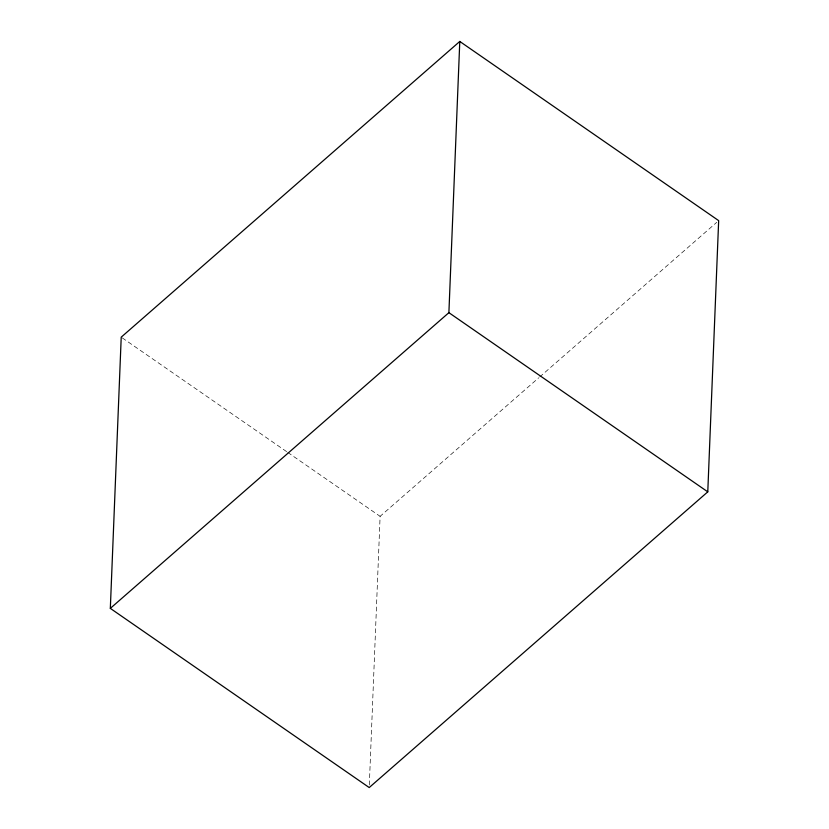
<?xml version="1.0" encoding="UTF-8"?>
<svg xmlns="http://www.w3.org/2000/svg" width="829" height="829" viewBox="0 0 829 829"><rect width="100%" height="100%" fill="white"/><g stroke="black" fill="none" stroke-linecap="round" stroke-linejoin="round"><path stroke-width="0.62" stroke-dasharray="4.14 3.11" d="M369.319 784.97L380.107 516.332L538.695 377.827M539.669 376.977L716.733 222.327M122.277 337.89L286.741 451.712M287.798 452.447L380.107 516.332"/><path stroke-width="1.24" d="M110.33 608.372L121.221 337.154L459.784 41.45L718.67 220.628L707.779 491.846L369.216 787.55L110.33 608.372L448.893 312.668L459.784 41.45M448.893 312.668L707.779 491.846"/></g></svg>
